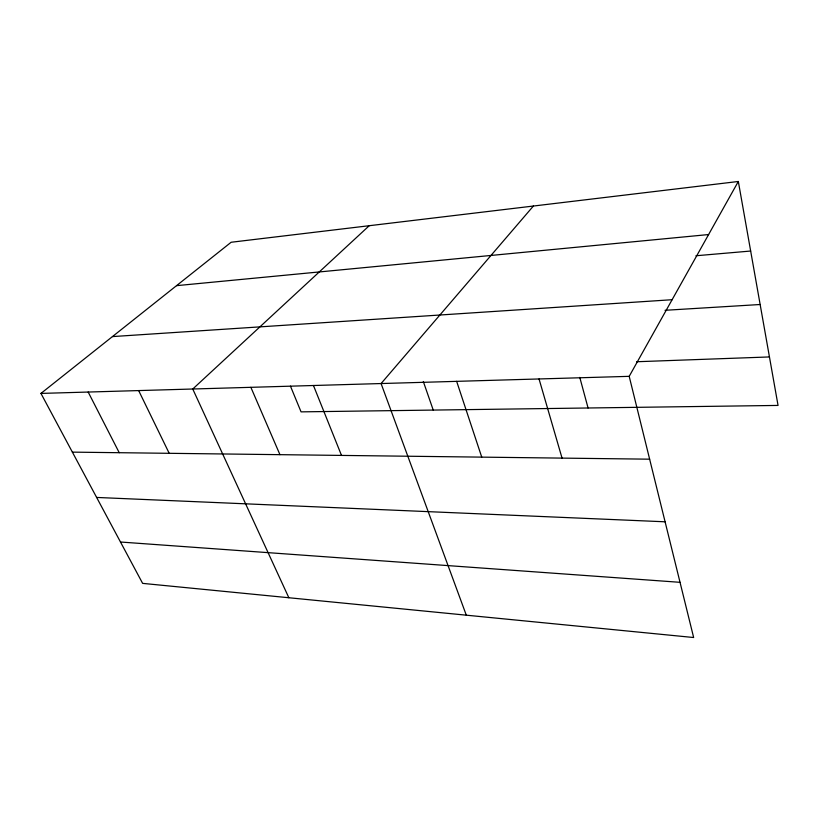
<?xml version="1.0" encoding="UTF-8"?>
<svg xmlns="http://www.w3.org/2000/svg" width="819" height="819" viewBox="0 0 819 819"><rect width="100%" height="100%" fill="white"/><g stroke="black" fill="none" stroke-linecap="round" stroke-linejoin="round"><path stroke-width="1.23" d="M629.197 376.341L738.328 181.48L231.132 242.26L40.95 393.417L142.629 583.374L693.652 637.52L629.197 376.341L40.95 393.417M533.384 206.04L381.081 383.548L466.298 615.182M369.246 225.706L192.752 389.015L288.851 597.747M176.535 285.657L708.599 234.551M695.925 255.763L750.665 251.034M112.449 336.589L672.112 299.713M665.038 310.299L760.145 304.504M636.578 361.742L769.45 356.941M72.379 452.129L649.641 459.183M96.632 497.44L665.089 521.795M120.495 542.014L680.026 582.319M88.176 392.045L119.226 452.702M138.657 390.581L169.205 453.316M250.87 387.326L279.944 454.668M290.458 386.138L301.064 411.865L778.05 405.425L738.328 181.48M313.462 385.503L341.503 455.415M423.321 381.521L433.241 410.084M456.654 381.347L481.736 457.135M539.045 378.962L562.049 458.118M579.78 377.395L588.073 407.995"/></g></svg>
